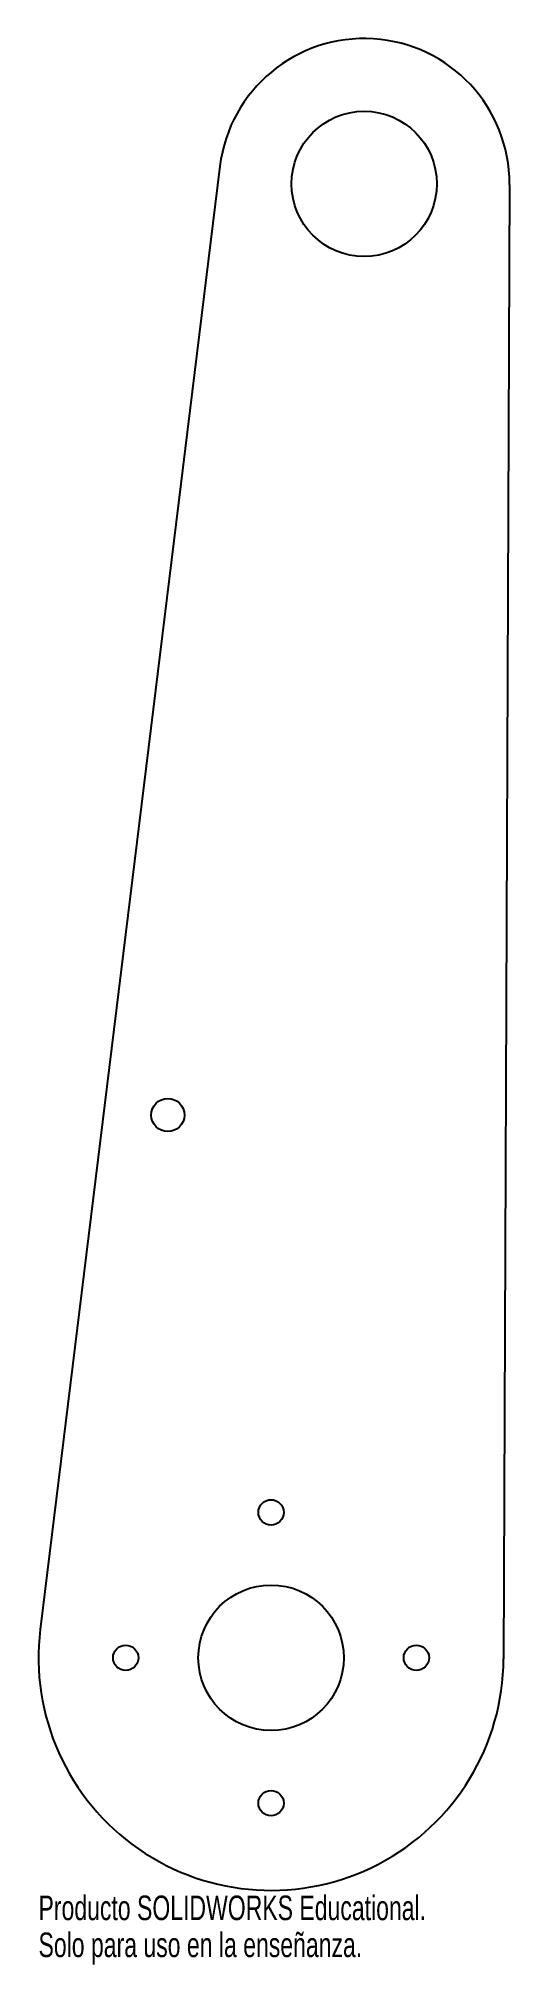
# Model space of a CAD drawing. Header units: inches. Extents: x 2.2 to 5.9, y 1.6 to 16.5.
import ezdxf

# ---------------------------------------------------------------- set-up
doc = ezdxf.new("R2010")
doc.units = ezdxf.units.IN
doc.header["$MEASUREMENT"] = 0
doc.styles.add('SLDTEXTSTYLE0', font='TXT', dxfattribs={"width": 0.7})

msp = doc.modelspace()

# ---------------------------------------------------------------- linework, layer by layer
at = {"color": 7, "linetype": 'Continuous', "lineweight": 25}
for p, q in [((3.634, 15.542), (2.243, 4.219)), ((5.876, 15.4), (5.83, 3.993))]:
    msp.add_line(p, q, dxfattribs=at)
for centre, radius in [((4.751, 15.405), 0.562), ((3.231, 8.2), 0.128), ((4.03, 5.125), 0.098), ((4.03, 4), 0.563), ((2.905, 4), 0.098), ((5.155, 4), 0.098), ((4.03, 2.875), 0.098)]:
    msp.add_circle(centre, radius, dxfattribs=at)
for centre, radius, start, end in [((4.751, 15.405), 1.125, 359.769, 172.9965), ((4.03, 4), 1.8, 172.9965, 359.769)]:
    msp.add_arc(centre, radius, start, end, dxfattribs=at)

# ---------------------------------------------------------------- texts
at = {"color": 7, "linetype": 'Continuous', "char_height": 0.1903, "attachment_point": 1, "style": 'SLDTEXTSTYLE0'}
for s, insert in [('Producto SOLIDWORKS Educational.', (2.23, 2.16)), ('Solo para uso en la enseñanza.', (2.23, 1.874))]:
    msp.add_mtext(s, dxfattribs=dict(at, insert=insert))

doc.saveas('drawing.dxf')
